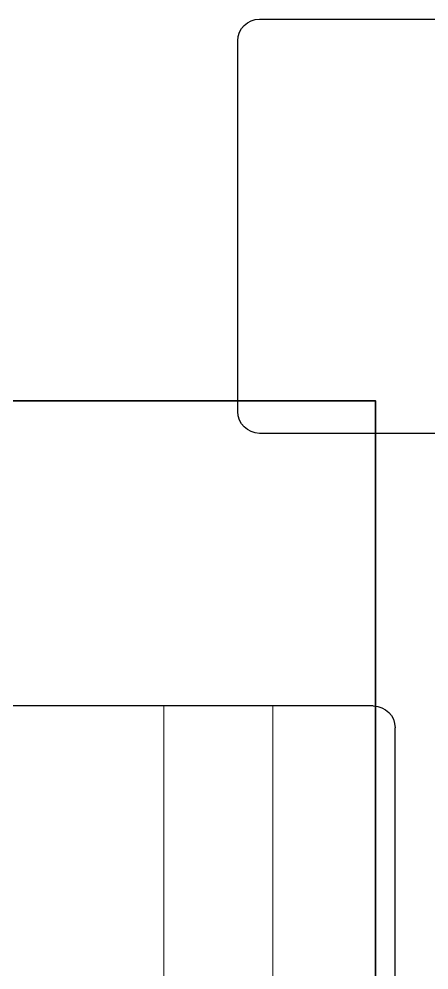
# Model space of a CAD drawing. Extents: x -82 to 113, y -82 to 93.
# Drawn here: x 8.6567 to 8.8448, y 86.7974 to 87.2335 of the extents above; entities that cross this region are included whole.
import ezdxf

# ---------------------------------------------------------------- set-up
doc = ezdxf.new("R2010")
doc.units = 0
doc.header["$MEASUREMENT"] = 0
doc.layers.get('0').update_dxf_attribs({"linetype": 'CONTINUOUS'})
for name, color, linetype in [('Ballons', 7, 'CONTINUOUS'), ('DIM', 7, 'CONTINUOUS'), ('INERTIA', 7, 'CONTINUOUS'), ('VENT', 5, 'CONTINUOUS')]:
    doc.layers.add(name, color=color, linetype=linetype)

# ---------------------------------------------------------------- blocks, each defined once
blk = doc.blocks.new('25201 bom')
at = {"color": 7, "linetype": 'Continuous', "lineweight": 15}
for p, q in [((-0.703, 0.61), (-0.703, -0.61)), ((-0.703, 0.61), (-0.653, 0.61)), ((-0.653, 0.61), (-0.653, -0.61)), ((-0.653, 0.61), (-0.3995, 0.61))]:
    blk.add_line(p, q, dxfattribs=at)
blk = doc.blocks.new('spacer')
at = {"layer": 'INERTIA', "color": 7, "lineweight": 35}
blk.add_lwpolyline([(-2.59562, 35.89689), (-1.09562, 35.89689), (-1.09562, 37.39689), (-2.59562, 37.39689)], close=True, dxfattribs=at)
blk = doc.blocks.new('3203-1_Sash_Component')
for p, q in [((0.57719, 2.37998), (0.07219, 2.37998)), ((0.58719, 2.19998), (0.58719, 2.36998)), ((0.4, 2.18998), (0.57719, 2.18998)), ((0.525, 2.06498), (1.207, 2.06498)), ((0.515, 1.79265), (0.515, 2.05498))]:
    blk.add_line(p, q)
for centre, start, end in [((0.57719, 2.36998), 0, 90), ((0.57719, 2.19998), 270, 360), ((0.525, 2.05498), 90, 180)]:
    blk.add_arc(centre, 0.01, start, end)
blk = doc.blocks.new('3203_Sash_Assembly')
blk.add_blockref('3203-1_Sash_Component', (0, 0))

msp = doc.modelspace()

# ---------------------------------------------------------------- block references
at = {"layer": 'Ballons', "xscale": -1}
msp.add_blockref('25201 bom', (8.07015, 86.30846), dxfattribs=at)
at = {"layer": 'DIM', "xscale": -1}
msp.add_blockref('spacer', (6.22453, 49.66157), dxfattribs=at)
at = {"layer": 'VENT', "xscale": -1}
msp.add_blockref('3203_Sash_Assembly', (9.34421, 84.85349), dxfattribs=at)

doc.saveas('drawing.dxf')
